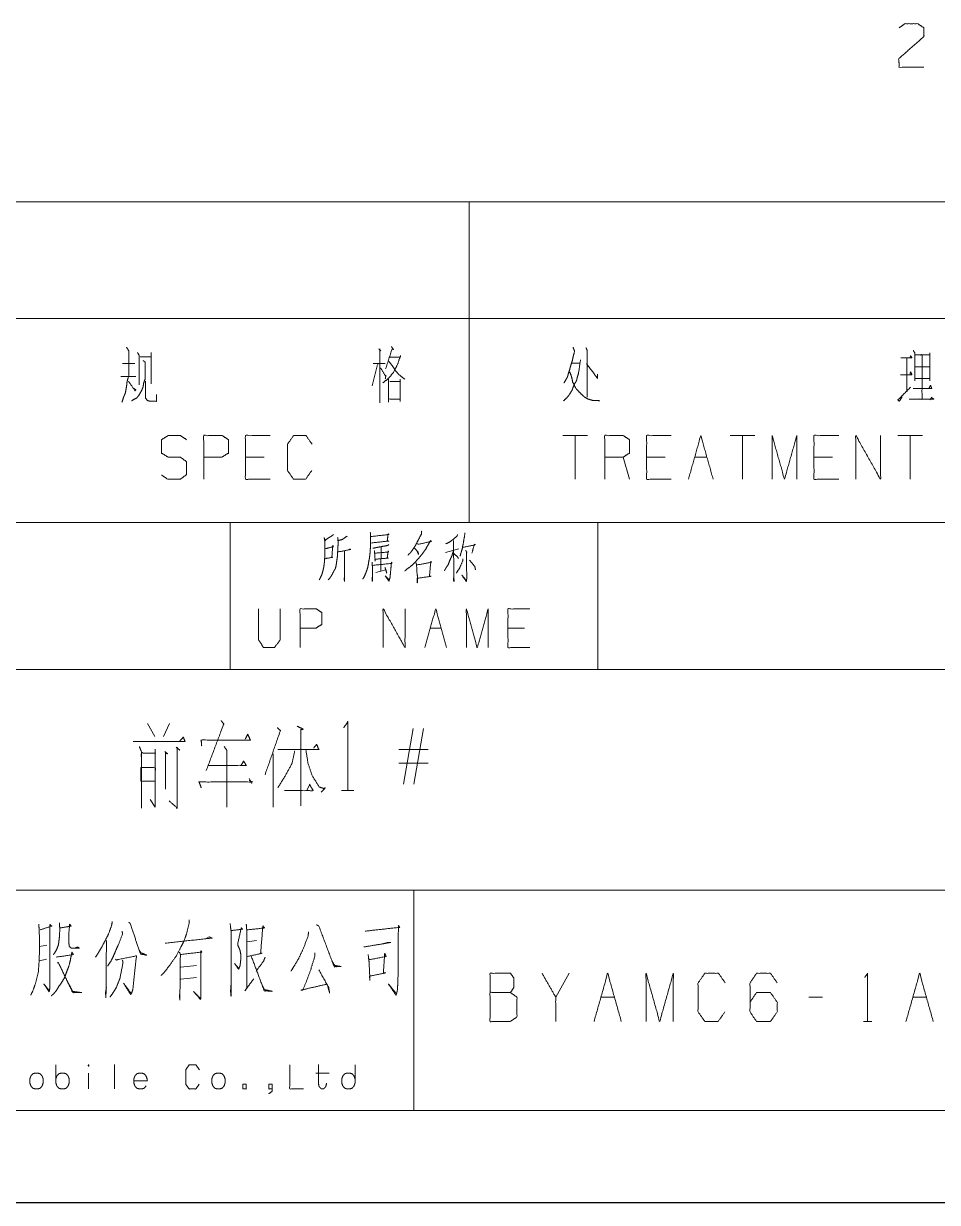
# Model space of a CAD drawing. Header units: millimetres. Extents: x 2210 to 79821, y -19430 to 2344.
# Drawn here: x 4900.2 to 4949.9, y 1492.8 to 1557 of the extents above; entities that cross this region are included whole.
import ezdxf

# ---------------------------------------------------------------- set-up
doc = ezdxf.new("R2010")
doc.units = ezdxf.units.MM
doc.layers.add('101', color=7, linetype='Continuous', true_color=0xffffff)

msp = doc.modelspace()

# ---------------------------------------------------------------- linework, layer by layer
msp.add_line((2209.782, 1492.822), (13049.157, 1492.822))
at = {"layer": '101', "color": 72, "linetype": 'Continuous', "lineweight": 18}
for p, q in [((4899.467, 1547.284), (4924.467, 1547.284)), ((4924.467, 1547.284), (4924.467, 1540.934)), ((4924.467, 1547.284), (4954.467, 1547.284)), ((4899.467, 1540.934), (4924.467, 1540.934)), ((4924.467, 1540.934), (4924.467, 1529.822)), ((4924.467, 1540.934), (4954.467, 1540.934)), ((4906.569, 1538.847), (4907.169, 1538.847)), ((4907.169, 1539.072), (4907.169, 1537.372)), ((4948.28, 1538.772), (4948.28, 1536.947)), ((4905.614, 1538.472), (4906.286, 1538.472)), ((4919.485, 1538.422), (4919.202, 1537.272)), ((4930.068, 1538.497), (4930.492, 1538.497)), ((4948.721, 1538.297), (4949.499, 1538.297)), ((4905.526, 1537.772), (4906.339, 1537.772)), ((4930.916, 1534.559), (4929.573, 1534.559)), ((4930.245, 1534.559), (4930.245, 1532.184)), ((4940.022, 1534.559), (4938.679, 1534.559)), ((4939.35, 1534.559), (4939.35, 1532.184)), ((4949.128, 1534.559), (4947.785, 1534.559)), ((4948.456, 1534.559), (4948.456, 1532.184)), ((4913.314, 1533.384), (4912.306, 1533.384)), ((4933.193, 1532.184), (4932.857, 1533.384)), ((4935.133, 1533.384), (4934.126, 1533.384)), ((4936.738, 1533.384), (4937.41, 1533.384)), ((4944.239, 1533.384), (4943.232, 1533.384)), ((4899.467, 1529.822), (4924.467, 1529.822)), ((4924.467, 1529.822), (4954.467, 1529.822)), ((4919.687, 1528.488), (4919.671, 1527.185)), ((4923.182, 1528.201), (4923.9, 1528.4)), ((4919.39, 1527.097), (4919.936, 1527.252)), ((4922.354, 1524.083), (4922.947, 1524.083)), ((4927.473, 1524.083), (4926.583, 1524.083)), ((4906.974, 1518.893), (4907.363, 1518.185)), ((4908.17, 1518.893), (4907.836, 1518.185)), ((4920.896, 1515.586), (4921.425, 1518.618)), ((4921.982, 1518.618), (4921.453, 1515.586)), ((4922.232, 1517.476), (4920.646, 1517.476)), ((4913.81, 1517.24), (4913.81, 1514.326)), ((4922.232, 1516.728), (4920.646, 1516.728)), ((4912.646, 1515.625), (4912.507, 1515.901)), ((4915.786, 1515.547), (4915.647, 1515.232)), ((4917.534, 1515.232), (4918.202, 1515.232)), ((4907.113, 1514.759), (4907.391, 1514.326)), ((4910.32, 1507.276), (4910.124, 1507.172)), ((4901.492, 1506.827), (4901.101, 1506.758)), ((4912.904, 1507.069), (4912.392, 1507)), ((4901.467, 1506.068), (4901.101, 1505.965)), ((4909.637, 1505.723), (4908.783, 1505.62)), ((4929.921, 1505.291), (4929.179, 1503.994)), ((4908.783, 1504.964), (4909.637, 1505.068)), ((4931.637, 1503.994), (4932.379, 1503.994)), ((4943.693, 1503.994), (4942.952, 1503.994)), ((4948.609, 1503.994), (4949.351, 1503.994)), ((4945.917, 1502.669), (4946.385, 1502.669)), ((4901.979, 1499.341), (4901.979, 1500.307)), ((4905.179, 1500.321), (4905.179, 1498.996)), ((4903.764, 1499.865), (4903.764, 1498.996)), ((4916.123, 1499.865), (4916.854, 1499.865))]:
    msp.add_line(p, q, dxfattribs=at)
at = {"layer": '101', "color": 133, "linetype": 'Continuous', "lineweight": 18}
for p, q in [((4821.467, 1529.822), (5001.467, 1529.822)), ((4911.467, 1529.822), (4911.467, 1521.822)), ((4931.467, 1529.822), (4931.467, 1521.822)), ((4821.467, 1521.822), (5001.467, 1521.822)), ((4871.467, 1509.822), (4980.467, 1509.822)), ((4921.467, 1509.822), (4921.467, 1497.822)), ((4611.467, 1497.822), (5001.467, 1497.822)), ((4821.467, 1497.822), (5001.467, 1497.822)), ((4586.467, 1492.822), (5006.467, 1492.822))]:
    msp.add_line(p, q, dxfattribs=at)
at = {"layer": '101', "color": 72, "linetype": 'Continuous', "lineweight": 18}
for points, knots in [([(4947.867, 1556.751), (4948.185, 1556.976), (4948.874, 1556.976), (4949.21, 1556.751), (4949.21, 1556.276), (4947.849, 1555.076), (4947.867, 1554.601), (4949.21, 1554.601)], [0, 0, 0.069694, 0.192978, 0.265273, 0.350226, 0.674741, 0.759753, 1, 1]), ([(4905.826, 1539.372), (4905.95, 1539.172), (4905.95, 1537.822), (4905.862, 1537.522), (4905.826, 1537.197), (4905.756, 1536.847), (4905.667, 1536.647), (4905.579, 1536.372)], [0, 0, 0.076125, 0.513098, 0.614331, 0.720148, 0.835726, 0.906504, 1, 1]), ([(4919.556, 1539.272), (4919.662, 1539.172), (4919.609, 1539.247), (4919.609, 1536.347), (4919.609, 1538.472), (4919.255, 1538.472), (4919.909, 1538.472)], [0, 0, 0.023247, 0.037896, 0.500409, 0.839319, 0.895699, 1, 1]), ([(4920.245, 1539.397), (4920.351, 1539.247), (4920.28, 1539.272), (4919.927, 1538.197)], [0, 0, 0.132126, 0.186059, 1, 1]), ([(4930.121, 1539.372), (4930.209, 1539.147), (4930.121, 1538.822), (4930.085, 1538.647), (4930.015, 1538.422), (4929.944, 1538.172), (4929.873, 1537.947), (4929.82, 1537.747), (4929.732, 1537.597), (4929.626, 1537.422)], [0, 0, 0.116541, 0.278918, 0.364993, 0.478696, 0.603951, 0.71766, 0.817412, 0.901346, 1, 1]), ([(4930.828, 1539.347), (4930.899, 1539.172), (4930.899, 1536.647)], [0, 0, 0.06955, 1, 1]), ([(4948.633, 1539.197), (4948.721, 1539.047), (4948.721, 1537.547), (4948.721, 1537.672), (4949.534, 1537.672), (4949.534, 1537.547), (4949.534, 1539.047), (4949.534, 1538.947), (4948.721, 1538.947), (4949.11, 1538.947), (4949.11, 1536.547), (4948.403, 1536.547), (4949.747, 1536.547), (4949.658, 1536.597), (4949.641, 1536.647), (4949.534, 1536.497)], [0, 0, 0.016856, 0.162098, 0.174201, 0.252928, 0.265031, 0.410272, 0.419955, 0.498682, 0.536334, 0.76872, 0.837175, 0.967244, 0.977077, 0.982211, 1, 1]), ([(4906.728, 1538.647), (4906.851, 1538.547), (4906.851, 1537.672), (4906.763, 1537.422), (4906.728, 1537.197), (4906.657, 1537.022), (4906.516, 1536.772), (4906.374, 1536.597), (4906.091, 1536.447)], [0, 0, 0.062435, 0.405831, 0.509895, 0.599279, 0.673351, 0.786072, 0.874364, 1, 1]), ([(4906.427, 1539.072), (4906.516, 1538.922), (4906.516, 1537.322)], [0, 0, 0.098129, 1, 1]), ([(4920.174, 1538.822), (4920.722, 1538.822), (4920.74, 1538.922), (4920.581, 1538.447), (4920.351, 1537.997), (4920.086, 1537.672), (4919.768, 1537.422)], [0, 0, 0.220966, 0.26192, 0.463932, 0.667691, 0.836831, 1, 1]), ([(4920.104, 1538.597), (4920.28, 1538.372), (4920.475, 1538.072), (4920.652, 1537.872), (4920.97, 1537.622)], [0, 0, 0.21756, 0.48939, 0.692342, 1, 1]), ([(4930.527, 1538.672), (4930.421, 1537.947), (4930.351, 1537.722), (4930.315, 1537.547), (4930.209, 1537.372), (4930.121, 1537.172), (4930.068, 1537.022), (4929.944, 1536.822), (4929.838, 1536.672), (4929.608, 1536.447)], [0, 0, 0.296653, 0.392139, 0.46442, 0.547269, 0.635793, 0.700209, 0.795421, 0.869798, 1, 1]), ([(4947.961, 1538.797), (4948.562, 1538.797), (4948.492, 1538.897), (4948.456, 1538.772)], [0, 0, 0.704243, 0.847777, 1, 1]), ([(4919.644, 1538.247), (4919.945, 1537.772), (4919.945, 1537.847), (4919.909, 1537.647)], [0, 0, 0.668993, 0.75826, 1, 1]), ([(4929.944, 1538.022), (4930.015, 1537.847), (4930.068, 1537.647), (4930.103, 1537.472), (4930.28, 1537.122), (4930.368, 1537.022), (4930.616, 1536.772), (4930.757, 1536.647), (4930.934, 1536.547), (4931.181, 1536.472), (4931.411, 1536.472), (4931.588, 1536.447)], [0, 0, 0.075192, 0.15762, 0.228747, 0.384949, 0.438119, 0.578251, 0.653441, 0.734337, 0.837345, 0.928883, 1, 1]), ([(4930.863, 1538.472), (4931.446, 1537.672), (4931.446, 1537.897)], [0, 0, 0.814824, 1, 1]), ([(4947.944, 1537.872), (4948.562, 1537.872), (4948.492, 1538.022), (4948.456, 1537.897)], [0, 0, 0.676561, 0.857934, 1, 1]), ([(4905.932, 1537.522), (4906.286, 1536.997), (4906.339, 1537.047), (4906.197, 1537.147)], [0, 0, 0.720064, 0.802978, 1, 1]), ([(4906.869, 1537.522), (4906.869, 1536.597), (4906.957, 1536.472), (4907.099, 1536.422), (4907.452, 1536.422), (4907.452, 1536.797)], [0, 0, 0.472764, 0.551003, 0.627661, 0.808338, 1, 1]), ([(4920.086, 1537.622), (4920.086, 1536.372), (4920.086, 1536.547), (4920.722, 1536.547), (4920.722, 1536.422), (4920.722, 1537.622), (4920.722, 1537.497), (4920.157, 1537.497)], [0, 0, 0.306605, 0.34953, 0.505604, 0.536265, 0.830605, 0.861265, 1, 1]), ([(4948.633, 1537.122), (4949.641, 1537.122), (4949.57, 1537.297), (4949.499, 1537.147)], [0, 0, 0.739673, 0.878255, 1, 1]), ([(4948.032, 1536.672), (4947.873, 1536.422), (4947.802, 1536.497), (4948.492, 1537.197)], [0, 0, 0.214427, 0.289033, 1, 1]), ([(4907.735, 1532.409), (4908.071, 1532.184), (4908.761, 1532.184), (4909.096, 1532.434), (4909.096, 1533.134), (4908.761, 1533.384), (4908.089, 1533.384), (4907.735, 1533.609), (4907.735, 1534.334), (4908.089, 1534.559), (4908.761, 1534.559), (4909.096, 1534.334)], [0, 0, 0.068037, 0.184055, 0.25452, 0.372335, 0.4428, 0.555844, 0.626371, 0.748393, 0.81892, 0.931964, 1, 1]), ([(4910.03, 1532.184), (4910.03, 1534.559), (4911.037, 1534.559), (4911.373, 1534.334), (4911.373, 1533.609), (4911.019, 1533.384), (4910.03, 1533.384)], [0, 0, 0.401147, 0.571311, 0.639588, 0.762044, 0.832821, 1, 1]), ([(4913.649, 1532.184), (4912.306, 1532.184), (4912.306, 1534.559), (4913.649, 1534.559)], [0, 0, 0.26539, 0.73461, 1, 1]), ([(4915.908, 1532.659), (4915.572, 1532.184), (4914.918, 1532.184), (4914.583, 1532.659), (4914.583, 1534.084), (4914.918, 1534.559), (4915.59, 1534.559), (4915.926, 1534.084)], [0, 0, 0.114568, 0.243366, 0.357936, 0.638584, 0.753154, 0.885433, 1, 1]), ([(4931.849, 1532.184), (4931.849, 1534.559), (4932.857, 1534.559), (4933.193, 1534.334), (4933.193, 1533.609), (4932.857, 1533.384), (4931.849, 1533.384)], [0, 0, 0.400951, 0.571036, 0.639278, 0.761673, 0.829915, 1, 1]), ([(4935.469, 1532.184), (4934.126, 1532.184), (4934.126, 1534.559), (4935.469, 1534.559)], [0, 0, 0.26539, 0.73461, 1, 1]), ([(4936.402, 1532.184), (4937.074, 1534.559), (4937.746, 1532.184)], [0, 0, 0.499999, 1, 1]), ([(4940.955, 1532.184), (4940.955, 1534.559), (4941.627, 1532.184), (4942.299, 1534.559), (4942.299, 1532.184)], [0, 0, 0.245192, 0.500001, 0.754808, 1, 1]), ([(4944.575, 1532.184), (4943.232, 1532.184), (4943.232, 1534.559), (4944.575, 1534.559)], [0, 0, 0.26539, 0.73461, 1, 1]), ([(4945.508, 1532.184), (4945.508, 1534.559), (4946.851, 1532.184), (4946.851, 1534.559)], [0, 0, 0.317574, 0.682426, 1, 1]), ([(4917.096, 1529.173), (4917.033, 1529.128), (4916.612, 1528.841), (4916.581, 1529.018), (4916.627, 1528.841), (4916.627, 1528.267), (4916.612, 1527.914), (4916.596, 1527.671), (4916.565, 1527.428), (4916.518, 1527.207), (4916.456, 1526.987), (4916.378, 1526.832), (4916.315, 1526.7)], [0, 0, 0.024363, 0.186803, 0.243942, 0.302154, 0.485024, 0.597668, 0.675195, 0.753199, 0.825098, 0.89819, 0.953346, 1, 1]), ([(4917.829, 1529.084), (4917.58, 1528.908), (4917.346, 1528.841), (4917.314, 1529.018), (4917.346, 1528.753), (4917.33, 1528.488), (4917.314, 1528.201), (4917.299, 1527.958), (4917.267, 1527.737), (4917.236, 1527.495), (4917.189, 1527.318), (4917.111, 1527.185), (4917.033, 1527.031), (4916.955, 1526.898), (4916.877, 1526.788), (4916.799, 1526.7)], [0, 0, 0.096319, 0.172937, 0.229415, 0.313416, 0.396985, 0.487495, 0.564125, 0.634336, 0.711437, 0.768975, 0.817388, 0.871906, 0.920319, 0.962889, 1, 1]), ([(4919.093, 1529.283), (4919.109, 1529.084), (4919.109, 1528.731), (4919.093, 1528.4), (4919.078, 1528.179), (4919.046, 1527.892), (4919, 1527.649), (4918.953, 1527.384), (4918.89, 1527.185), (4918.812, 1526.987), (4918.687, 1526.744)], [0, 0, 0.076503, 0.212087, 0.33934, 0.424292, 0.535105, 0.630037, 0.733301, 0.813245, 0.895183, 1, 1]), ([(4919.14, 1529.062), (4920.108, 1529.173), (4920.061, 1529.217), (4920.014, 1528.819), (4920.092, 1528.819), (4919.125, 1528.709)], [0, 0, 0.39108, 0.416924, 0.577585, 0.60892, 1, 1]), ([(4921.887, 1529.349), (4921.871, 1529.195), (4921.684, 1528.841), (4921.575, 1528.621), (4921.45, 1528.422), (4921.294, 1528.201), (4921.138, 1528.047)], [0, 0, 0.101774, 0.363754, 0.525154, 0.678922, 0.85608, 1, 1]), ([(4923.838, 1529.173), (4923.807, 1529.084), (4923.604, 1528.908), (4923.385, 1528.753), (4923.198, 1528.665)], [0, 0, 0.111856, 0.433088, 0.752703, 1, 1]), ([(4924.244, 1529.261), (4924.228, 1529.151), (4924.15, 1528.687), (4924.088, 1528.378), (4923.978, 1528.002)], [0, 0, 0.086565, 0.451629, 0.696477, 1, 1]), ([(4916.659, 1527.848), (4916.69, 1527.87), (4917.049, 1527.936), (4917.002, 1527.914), (4917.049, 1528.599), (4917.08, 1528.51), (4916.643, 1528.4)], [0, 0, 0.022681, 0.239273, 0.269981, 0.676983, 0.732557, 1, 1]), ([(4917.33, 1528.223), (4918.032, 1528.356), (4917.986, 1528.378), (4917.908, 1528.334)], [0, 0, 0.834819, 0.895271, 1, 1]), ([(4920.092, 1528.621), (4920.046, 1528.576), (4919.655, 1528.51), (4919.437, 1528.466), (4919.234, 1528.422)], [0, 0, 0.07226, 0.516589, 0.766867, 1, 1]), ([(4919.312, 1528.311), (4919.327, 1528.157), (4919.359, 1527.715), (4919.343, 1527.826), (4920.077, 1527.892), (4920.014, 1527.892), (4920.061, 1528.289), (4920.092, 1528.223), (4919.327, 1528.157)], [0, 0, 0.056492, 0.217482, 0.258029, 0.525926, 0.548635, 0.694164, 0.720796, 1, 1]), ([(4921.668, 1528.665), (4921.715, 1528.643), (4922.418, 1528.797), (4922.371, 1528.841), (4922.246, 1528.621), (4922.106, 1528.378), (4921.965, 1528.179), (4921.809, 1527.98), (4921.637, 1527.782), (4921.45, 1527.583), (4921.247, 1527.406), (4921.091, 1527.296), (4920.966, 1527.185)], [0, 0, 0.017093, 0.254607, 0.275864, 0.359629, 0.452278, 0.53264, 0.616084, 0.70281, 0.792986, 0.881828, 0.944963, 1, 1]), ([(4921.497, 1528.422), (4921.528, 1528.4), (4921.7, 1528.201), (4921.715, 1528.091), (4921.653, 1528.245)], [0, 0, 0.066028, 0.519581, 0.712132, 1, 1]), ([(4923.619, 1528.289), (4923.526, 1528.002), (4923.416, 1527.759), (4923.323, 1527.517), (4923.229, 1527.384), (4923.12, 1527.207)], [0, 0, 0.251918, 0.474135, 0.691326, 0.826694, 1, 1]), ([(4923.619, 1528.841), (4923.635, 1527.097), (4923.65, 1526.611), (4923.619, 1526.7), (4923.635, 1526.898)], [0, 0, 0.691283, 0.883884, 0.921006, 1, 1]), ([(4924.275, 1528.311), (4924.353, 1528.201), (4924.322, 1528.223), (4924.337, 1527.053), (4924.337, 1526.766), (4924.322, 1526.611), (4924.072, 1526.965), (4924.322, 1526.655)], [0, 0, 0.051678, 0.066298, 0.513635, 0.623349, 0.682727, 0.848098, 1, 1]), ([(4924.119, 1528.466), (4924.821, 1528.621), (4924.759, 1528.643), (4924.618, 1528.157)], [0, 0, 0.557066, 0.608364, 1, 1]), ([(4917.689, 1528.267), (4917.689, 1526.633), (4917.673, 1526.744), (4917.689, 1526.92)], [0, 0, 0.849783, 0.907772, 1, 1]), ([(4919.187, 1527.671), (4919.203, 1527.472), (4919.218, 1526.965), (4919.203, 1526.633), (4919.187, 1526.722), (4919.218, 1526.943)], [0, 0, 0.147471, 0.523364, 0.768667, 0.835021, 1, 1]), ([(4919.218, 1527.495), (4920.28, 1527.605), (4920.249, 1527.671), (4920.233, 1527.561), (4920.186, 1527.053), (4920.17, 1526.854), (4920.108, 1526.633), (4919.905, 1526.92), (4920.124, 1526.7)], [0, 0, 0.374083, 0.399749, 0.43883, 0.61759, 0.687458, 0.767887, 0.891105, 1, 1]), ([(4921.575, 1527.627), (4921.606, 1527.561), (4921.637, 1527.009), (4921.653, 1526.943), (4921.653, 1526.545), (4921.637, 1526.722), (4921.637, 1526.788), (4922.402, 1526.898), (4922.309, 1526.898), (4922.387, 1527.715), (4922.418, 1527.671), (4922.371, 1527.649), (4921.622, 1527.517)], [0, 0, 0.018828, 0.160986, 0.178485, 0.280676, 0.326272, 0.343303, 0.542024, 0.566111, 0.777126, 0.791033, 0.804348, 1, 1]), ([(4923.635, 1528.135), (4923.838, 1527.958), (4923.885, 1527.87)], [0, 0, 0.729109, 1, 1]), ([(4924.134, 1527.848), (4924.119, 1527.737), (4923.947, 1527.34), (4923.775, 1527.075)], [0, 0, 0.129619, 0.632946, 1, 1]), ([(4924.493, 1527.782), (4924.774, 1527.428), (4924.821, 1527.252)], [0, 0, 0.711821, 1, 1]), ([(4919.889, 1527.384), (4919.952, 1527.207), (4919.983, 1527.075)], [0, 0, 0.579215, 1, 1]), ([(4913.006, 1525.121), (4913.006, 1523.443), (4913.287, 1523.023), (4913.88, 1523.023), (4914.192, 1523.443), (4914.192, 1525.121)], [0, 0, 0.337151, 0.438599, 0.557782, 0.662849, 1, 1]), ([(4915.268, 1523.023), (4915.268, 1525.121), (4916.158, 1525.121), (4916.455, 1524.922), (4916.455, 1524.282), (4916.143, 1524.083), (4915.268, 1524.083)], [0, 0, 0.401145, 0.571312, 0.639588, 0.762043, 0.832818, 1, 1]), ([(4919.794, 1523.023), (4919.794, 1525.121), (4920.981, 1523.023), (4920.981, 1525.121)], [0, 0, 0.317574, 0.682426, 1, 1]), ([(4924.32, 1523.023), (4924.32, 1525.121), (4924.914, 1523.023), (4925.507, 1525.121), (4925.507, 1523.023)], [0, 0, 0.245192, 0.5, 0.754808, 1, 1]), ([(4927.77, 1523.023), (4926.583, 1523.023), (4926.583, 1525.121), (4927.77, 1525.121)], [0, 0, 0.265389, 0.734611, 1, 1]), ([(4910.976, 1519.051), (4911.115, 1518.854), (4910.169, 1516.334)], [0, 0, 0.082206, 1, 1]), ([(4914.032, 1518.657), (4914.199, 1518.499), (4913.364, 1516.098)], [0, 0, 0.082802, 1, 1]), ([(4915.118, 1518.736), (4915.452, 1518.578), (4915.313, 1518.539), (4915.313, 1514.405)], [0, 0, 0.079453, 0.110572, 1, 1]), ([(4917.645, 1518.657), (4917.868, 1518.972), (4917.868, 1515.232)], [0, 0, 0.09349, 1, 1]), ([(4906.194, 1517.909), (4909.006, 1517.909), (4908.922, 1518.145), (4908.727, 1517.948)], [0, 0, 0.842005, 0.917044, 1, 1]), ([(4909.918, 1517.673), (4909.891, 1517.988), (4912.563, 1517.988), (4912.424, 1518.303), (4912.284, 1518.027)], [0, 0, 0.086831, 0.820651, 0.915214, 1, 1]), ([(4906.528, 1517.633), (4906.64, 1517.358), (4906.64, 1514.287), (4906.64, 1517.279), (4907.391, 1517.279), (4907.391, 1517.476), (4907.391, 1514.326), (4907.391, 1516.492), (4906.612, 1516.492), (4906.612, 1515.744), (4907.363, 1515.744)], [0, 0, 0.019945, 0.226008, 0.426788, 0.477218, 0.490428, 0.701775, 0.847076, 0.899375, 0.94957, 1, 1]), ([(4908.532, 1517.594), (4908.727, 1517.437), (4908.588, 1517.555), (4908.588, 1514.287), (4908.143, 1514.681)], [0, 0, 0.058327, 0.100824, 0.861605, 1, 1]), ([(4911.143, 1517.633), (4911.282, 1517.437), (4911.282, 1514.326)], [0, 0, 0.071936, 1, 1]), ([(4914.06, 1517.476), (4916.287, 1517.476), (4916.176, 1517.751), (4916.009, 1517.555)], [0, 0, 0.800378, 0.907214, 1, 1]), ([(4914.979, 1517.397), (4914.839, 1516.728), (4914.478, 1516.059), (4914.06, 1515.389)], [0, 0, 0.306099, 0.646779, 1, 1]), ([(4915.591, 1517.437), (4915.702, 1516.728), (4915.925, 1516.059), (4916.315, 1515.429), (4916.565, 1515.35), (4916.649, 1515.389), (4916.426, 1515.153)], [0, 0, 0.252327, 0.500434, 0.760976, 0.853348, 0.885816, 1, 1]), ([(4907.92, 1517.358), (4908.059, 1517.24), (4907.948, 1517.279), (4907.948, 1515.311)], [0, 0, 0.080443, 0.132492, 1, 1]), ([(4910.28, 1516.61), (4912.34, 1516.61), (4912.201, 1516.846), (4912.062, 1516.61)], [0, 0, 0.789754, 0.894877, 1, 1]), ([(4909.891, 1515.389), (4909.779, 1515.704), (4912.674, 1515.704), (4912.507, 1515.783)], [0, 0, 0.097864, 0.945911, 1, 1]), ([(4914.422, 1515.232), (4915.981, 1515.232), (4915.786, 1515.586)], [0, 0, 0.794015, 1, 1]), ([(4901.053, 1507.966), (4901.077, 1507.69), (4901.101, 1506.827), (4901.077, 1505.999), (4901.028, 1505.344), (4900.882, 1504.757), (4900.735, 1504.343), (4900.614, 1504.102)], [0, 0, 0.070329, 0.28934, 0.499598, 0.66644, 0.819873, 0.931329, 1, 1]), ([(4901.126, 1507.655), (4901.76, 1507.862), (4901.662, 1507.931), (4901.662, 1504.585), (4901.638, 1504.343), (4901.614, 1504.274), (4901.321, 1504.723), (4901.614, 1504.343)], [0, 0, 0.122094, 0.143965, 0.756447, 0.800872, 0.814266, 0.912285, 1, 1]), ([(4902.175, 1508.035), (4902.199, 1507.69), (4902.175, 1507.241), (4902.126, 1506.862), (4902.028, 1506.586), (4901.906, 1506.379), (4901.833, 1506.31)], [0, 0, 0.190955, 0.438946, 0.650198, 0.811822, 0.94447, 1, 1]), ([(4902.223, 1507.759), (4902.809, 1507.862), (4902.736, 1507.966), (4902.687, 1507.448), (4902.687, 1507), (4902.711, 1506.758), (4902.833, 1506.655), (4903.272, 1506.655), (4903.175, 1506.724), (4903.004, 1506.655)], [0, 0, 0.209703, 0.254415, 0.437769, 0.595975, 0.681595, 0.738019, 0.892888, 0.935041, 1, 1]), ([(4905.052, 1508.104), (4905.027, 1507.931), (4904.857, 1507.448), (4904.686, 1507.103), (4904.466, 1506.689), (4904.296, 1506.413), (4904.149, 1506.172)], [0, 0, 0.081145, 0.319756, 0.499049, 0.717311, 0.868474, 1, 1]), ([(4905.954, 1508.069), (4906.028, 1508), (4906.589, 1506.344), (4906.93, 1506.275), (4906.613, 1506.413), (4906.515, 1506.551)], [0, 0, 0.037082, 0.681737, 0.810185, 0.937687, 1, 1]), ([(4909.246, 1508.207), (4909.246, 1508.035), (4909.1, 1507.448), (4908.954, 1507.034), (4908.807, 1506.758), (4908.539, 1506.241), (4908.149, 1505.689), (4907.88, 1505.344), (4907.71, 1505.171)], [0, 0, 0.049752, 0.224095, 0.350741, 0.440842, 0.608969, 0.803946, 0.929998, 1, 1]), ([(4911.465, 1508), (4911.514, 1507.586), (4911.514, 1504.067), (4911.489, 1504.343), (4911.514, 1504.654)], [0, 0, 0.092137, 0.86992, 0.931161, 1, 1]), ([(4911.538, 1507.621), (4912.148, 1507.69), (4912.075, 1507.759), (4911.88, 1506.896), (4911.88, 1506.827), (4911.928, 1506.724), (4912.002, 1506.551), (4912.05, 1506.31), (4912.05, 1506.103), (4912.026, 1505.861), (4912.002, 1505.689), (4911.928, 1505.516), (4911.709, 1505.827), (4911.928, 1505.551)], [0, 0, 0.163216, 0.189965, 0.42515, 0.443501, 0.473931, 0.523766, 0.589292, 0.644345, 0.7089, 0.755234, 0.805069, 0.906205, 1, 1]), ([(4912.343, 1507.966), (4912.368, 1507.655), (4912.368, 1504.481), (4912.27, 1504.343), (4912.758, 1504.999)], [0, 0, 0.069653, 0.779472, 0.817267, 1, 1]), ([(4912.392, 1507.655), (4913.343, 1507.759), (4913.246, 1507.862), (4913.124, 1506.379), (4913.197, 1506.379), (4912.416, 1506.206)], [0, 0, 0.276542, 0.317649, 0.747834, 0.768982, 1, 1]), ([(4916.172, 1507.931), (4916.294, 1507.862), (4917.123, 1505.654), (4917.513, 1505.654), (4917.147, 1505.723), (4917.001, 1505.965)], [0, 0, 0.039541, 0.705114, 0.815247, 0.920312, 1, 1]), ([(4918.805, 1507.586), (4920.683, 1507.793), (4920.634, 1507.897), (4920.61, 1507.379), (4920.61, 1505.447), (4920.586, 1504.688), (4920.561, 1504.343), (4920.512, 1504.171), (4920.488, 1504.102), (4920.073, 1504.723), (4920.488, 1504.205)], [0, 0, 0.261649, 0.277493, 0.349233, 0.616764, 0.72192, 0.769813, 0.794637, 0.804771, 0.908172, 1, 1]), ([(4905.588, 1507.586), (4905.613, 1507.448), (4905.393, 1506.862), (4905.296, 1506.655), (4905.149, 1506.31), (4905.003, 1505.999), (4904.808, 1505.689)], [0, 0, 0.067376, 0.36846, 0.478481, 0.658656, 0.823687, 1, 1]), ([(4907.929, 1506.931), (4910.466, 1507.207), (4910.32, 1507.276)], [0, 0, 0.940373, 1, 1]), ([(4915.733, 1507.552), (4915.708, 1507.31), (4915.44, 1506.62), (4915.196, 1506.103), (4914.952, 1505.689), (4914.781, 1505.413)], [0, 0, 0.102841, 0.416511, 0.658903, 0.86249, 1, 1]), ([(4904.735, 1507.069), (4904.71, 1503.964), (4904.686, 1504.24), (4904.735, 1504.516)], [0, 0, 0.847819, 0.923473, 1, 1]), ([(4908.758, 1506.31), (4909.88, 1506.448), (4909.88, 1506.517), (4909.929, 1506.448), (4909.88, 1506.413), (4909.88, 1503.998), (4909.856, 1503.86), (4909.466, 1504.309), (4909.856, 1503.929)], [0, 0, 0.224398, 0.238094, 0.254868, 0.266729, 0.746112, 0.77393, 0.891944, 1, 1]), ([(4918.732, 1506.724), (4920.195, 1506.965), (4920.049, 1506.965), (4919.781, 1506.896)], [0, 0, 0.777945, 0.854701, 1, 1]), ([(4902.004, 1506.172), (4902.931, 1506.31), (4902.858, 1506.448), (4902.784, 1506.068), (4902.687, 1505.654), (4902.589, 1505.413), (4902.492, 1505.137), (4902.345, 1504.861), (4902.15, 1504.585), (4902.004, 1504.343), (4901.857, 1504.171), (4901.736, 1504.067)], [0, 0, 0.248088, 0.28944, 0.391759, 0.504363, 0.573317, 0.650816, 0.73352, 0.823008, 0.897766, 0.957654, 1, 1]), ([(4902.053, 1505.861), (4902.126, 1505.861), (4902.906, 1504.24), (4903.394, 1504.24), (4902.906, 1504.309), (4902.614, 1504.861)], [0, 0, 0.021039, 0.538448, 0.678706, 0.82036, 1, 1]), ([(4905.613, 1505.999), (4905.637, 1505.861), (4905.467, 1504.999), (4905.271, 1504.516), (4905.101, 1504.24), (4904.93, 1503.998)], [0, 0, 0.064861, 0.471802, 0.712904, 0.863112, 1, 1]), ([(4905.223, 1506.068), (4905.296, 1505.999), (4905.345, 1506.034), (4906.369, 1506.241), (4906.223, 1504.895), (4906.174, 1504.412), (4906.101, 1504.205), (4906.052, 1504.136), (4905.662, 1504.757), (4906.076, 1504.205)], [0, 0, 0.021075, 0.033595, 0.252602, 0.536206, 0.63793, 0.683936, 0.701643, 0.855333, 1, 1]), ([(4908.71, 1506.448), (4908.758, 1506.31), (4908.734, 1504.033), (4908.734, 1503.826), (4908.71, 1504.033), (4908.734, 1504.274)], [0, 0, 0.047497, 0.786427, 0.853598, 0.921235, 1, 1]), ([(4912.611, 1506.241), (4913.319, 1504.343), (4913.758, 1504.309), (4913.319, 1504.412), (4913.221, 1504.619)], [0, 0, 0.643821, 0.783835, 0.927246, 1, 1]), ([(4913.368, 1506.172), (4913.294, 1505.965), (4912.88, 1505.413)], [0, 0, 0.241282, 1, 1]), ([(4916.074, 1506.413), (4916.074, 1506.206), (4915.855, 1505.516), (4915.879, 1505.551), (4915.659, 1504.964), (4915.416, 1504.378), (4915.318, 1504.378), (4916.684, 1504.688)], [0, 0, 0.05545, 0.249412, 0.26073, 0.428483, 0.598637, 0.624772, 1, 1]), ([(4918.976, 1506.31), (4919.025, 1505.896), (4919.073, 1504.895), (4919.049, 1505.137), (4919.927, 1505.309), (4919.805, 1505.309), (4919.878, 1506.379), (4919.951, 1506.206), (4919.049, 1506.034)], [0, 0, 0.08584, 0.292105, 0.342087, 0.526357, 0.55147, 0.772215, 0.810799, 1, 1]), ([(4916.294, 1505.482), (4916.83, 1504.516), (4916.879, 1504.205), (4916.781, 1504.585)], [0, 0, 0.610117, 0.783655, 1, 1]), ([(4925.609, 1504.242), (4925.609, 1505.291), (4926.721, 1505.291), (4926.897, 1505.043), (4926.897, 1504.518), (4926.721, 1504.242), (4925.609, 1504.242), (4925.609, 1502.669), (4926.702, 1502.669), (4927.072, 1502.918), (4927.072, 1503.994), (4926.721, 1504.242)], [0, 0, 0.115917, 0.238847, 0.272469, 0.330428, 0.366584, 0.489513, 0.663389, 0.784162, 0.833485, 0.952453, 1, 1]), ([(4929.179, 1502.669), (4929.179, 1503.994), (4928.438, 1505.291)], [0, 0, 0.469959, 1, 1]), ([(4934.095, 1502.669), (4934.095, 1505.291), (4934.837, 1502.669), (4935.578, 1505.291), (4935.578, 1502.669)], [0, 0, 0.245192, 0.5, 0.754808, 1, 1]), ([(4938.387, 1503.194), (4938.016, 1502.669), (4937.294, 1502.669), (4936.924, 1503.194), (4936.924, 1504.767), (4937.294, 1505.291), (4938.036, 1505.291), (4938.407, 1504.767)], [0, 0, 0.114569, 0.243366, 0.357935, 0.638584, 0.753153, 0.885431, 1, 1]), ([(4939.752, 1503.718), (4940.104, 1504.242), (4940.865, 1504.242), (4941.235, 1503.718), (4941.235, 1503.194), (4940.865, 1502.669), (4940.104, 1502.669), (4939.752, 1503.194), (4939.752, 1504.767), (4940.104, 1505.291), (4940.865, 1505.291), (4941.235, 1504.767)], [0, 0, 0.076963, 0.169761, 0.248073, 0.312018, 0.390331, 0.483128, 0.560091, 0.751927, 0.82889, 0.921688, 1, 1]), ([(4945.995, 1505.07), (4946.151, 1505.291), (4946.151, 1502.669)], [0, 0, 0.093489, 1, 1]), ([(4903.764, 1500.224), (4903.784, 1500.279), (4903.764, 1500.321), (4903.745, 1500.279), (4903.764, 1500.224)], [0, 0, 0.280627, 0.5, 0.719373, 1, 1]), ([(4909.783, 1499.258), (4909.597, 1498.996), (4909.236, 1498.996), (4909.051, 1499.258), (4909.051, 1500.045), (4909.236, 1500.307), (4909.607, 1500.307), (4909.792, 1500.045)], [0, 0, 0.114567, 0.24337, 0.357937, 0.638582, 0.753149, 0.885433, 1, 1]), ([(4914.708, 1500.307), (4914.708, 1498.996), (4915.45, 1498.996)], [0, 0, 0.638728, 1, 1]), ([(4916.718, 1499.313), (4916.669, 1499.12), (4916.562, 1499.01), (4916.425, 1499.01), (4916.308, 1499.12), (4916.269, 1499.313), (4916.269, 1500.321)], [0, 0, 0.107406, 0.190396, 0.26402, 0.350759, 0.456999, 1, 1]), ([(4918.269, 1500.307), (4918.269, 1499.341), (4918.21, 1499.161), (4918.103, 1499.037), (4917.966, 1498.996), (4917.839, 1498.996), (4917.703, 1499.037), (4917.595, 1499.161), (4917.537, 1499.341), (4917.537, 1499.534), (4917.595, 1499.7), (4917.703, 1499.824), (4917.839, 1499.865), (4917.966, 1499.865), (4918.103, 1499.824), (4918.21, 1499.7), (4918.269, 1499.534)], [0, 0, 0.286727, 0.342739, 0.39146, 0.433824, 0.471471, 0.513835, 0.562557, 0.618569, 0.675914, 0.728048, 0.77677, 0.819134, 0.856781, 0.899145, 0.947866, 1, 1]), ([(4900.623, 1499.161), (4900.731, 1499.037), (4900.867, 1498.996), (4900.994, 1498.996), (4901.131, 1499.037), (4901.238, 1499.161), (4901.296, 1499.341), (4901.296, 1499.534), (4901.238, 1499.7), (4901.131, 1499.824), (4900.994, 1499.865), (4900.867, 1499.865), (4900.731, 1499.824), (4900.623, 1499.7), (4900.565, 1499.534), (4900.565, 1499.341), (4900.623, 1499.161)], [0, 0, 0.063224, 0.118198, 0.167051, 0.222025, 0.285248, 0.357933, 0.432348, 0.5, 0.563224, 0.618198, 0.667051, 0.722025, 0.785248, 0.8529, 0.927315, 1, 1]), ([(4901.979, 1499.341), (4902.038, 1499.161), (4902.145, 1499.037), (4902.282, 1498.996), (4902.408, 1498.996), (4902.545, 1499.037), (4902.652, 1499.161), (4902.711, 1499.341), (4902.711, 1499.534), (4902.652, 1499.7), (4902.545, 1499.824), (4902.408, 1499.865), (4902.282, 1499.865), (4902.145, 1499.824), (4902.038, 1499.7), (4901.979, 1499.534)], [0, 0, 0.078529, 0.146835, 0.206229, 0.25901, 0.318404, 0.38671, 0.465239, 0.545636, 0.618727, 0.687034, 0.746428, 0.799208, 0.858602, 0.926909, 1, 1]), ([(4906.895, 1499.161), (4906.788, 1499.037), (4906.651, 1498.996), (4906.525, 1498.996), (4906.388, 1499.037), (4906.281, 1499.161), (4906.222, 1499.341), (4906.222, 1499.534), (4906.281, 1499.7), (4906.388, 1499.824), (4906.525, 1499.865), (4906.651, 1499.865), (4906.788, 1499.824), (4906.895, 1499.7), (4906.954, 1499.534), (4906.954, 1499.437), (4906.222, 1499.437)], [0, 0, 0.053947, 0.100856, 0.142541, 0.189449, 0.243396, 0.305417, 0.368913, 0.426639, 0.480586, 0.527495, 0.56918, 0.616088, 0.670035, 0.727761, 0.759509, 1, 1]), ([(4910.524, 1499.161), (4910.631, 1499.037), (4910.768, 1498.996), (4910.894, 1498.996), (4911.031, 1499.037), (4911.138, 1499.161), (4911.197, 1499.341), (4911.197, 1499.534), (4911.138, 1499.7), (4911.031, 1499.824), (4910.894, 1499.865), (4910.768, 1499.865), (4910.631, 1499.824), (4910.524, 1499.7), (4910.465, 1499.534), (4910.465, 1499.341), (4910.524, 1499.161)], [0, 0, 0.063224, 0.118198, 0.167051, 0.222025, 0.285248, 0.357933, 0.432348, 0.5, 0.563224, 0.618198, 0.667051, 0.722025, 0.785248, 0.8529, 0.927315, 1, 1]), ([(4912.153, 1498.996), (4912.338, 1498.996), (4912.338, 1499.258), (4912.153, 1499.258), (4912.153, 1498.996)], [0, 0, 0.207087, 0.5, 0.707087, 1, 1]), ([(4913.752, 1498.996), (4913.567, 1498.996), (4913.567, 1499.258), (4913.752, 1499.258), (4913.752, 1498.872), (4913.567, 1498.734)], [0, 0, 0.148246, 0.357931, 0.506176, 0.815186, 1, 1])]:
    msp.add_open_spline(points, degree=1, knots=knots, dxfattribs=at)
for points in [[(4922.057, 1523.023), (4922.651, 1525.121), (4923.244, 1523.023)], [(4931.266, 1502.669), (4932.008, 1505.291), (4932.749, 1502.669)], [(4948.238, 1502.669), (4948.98, 1505.291), (4949.721, 1502.669)]]:
    msp.add_open_spline(points, degree=1, dxfattribs=at)

doc.saveas('drawing.dxf')
